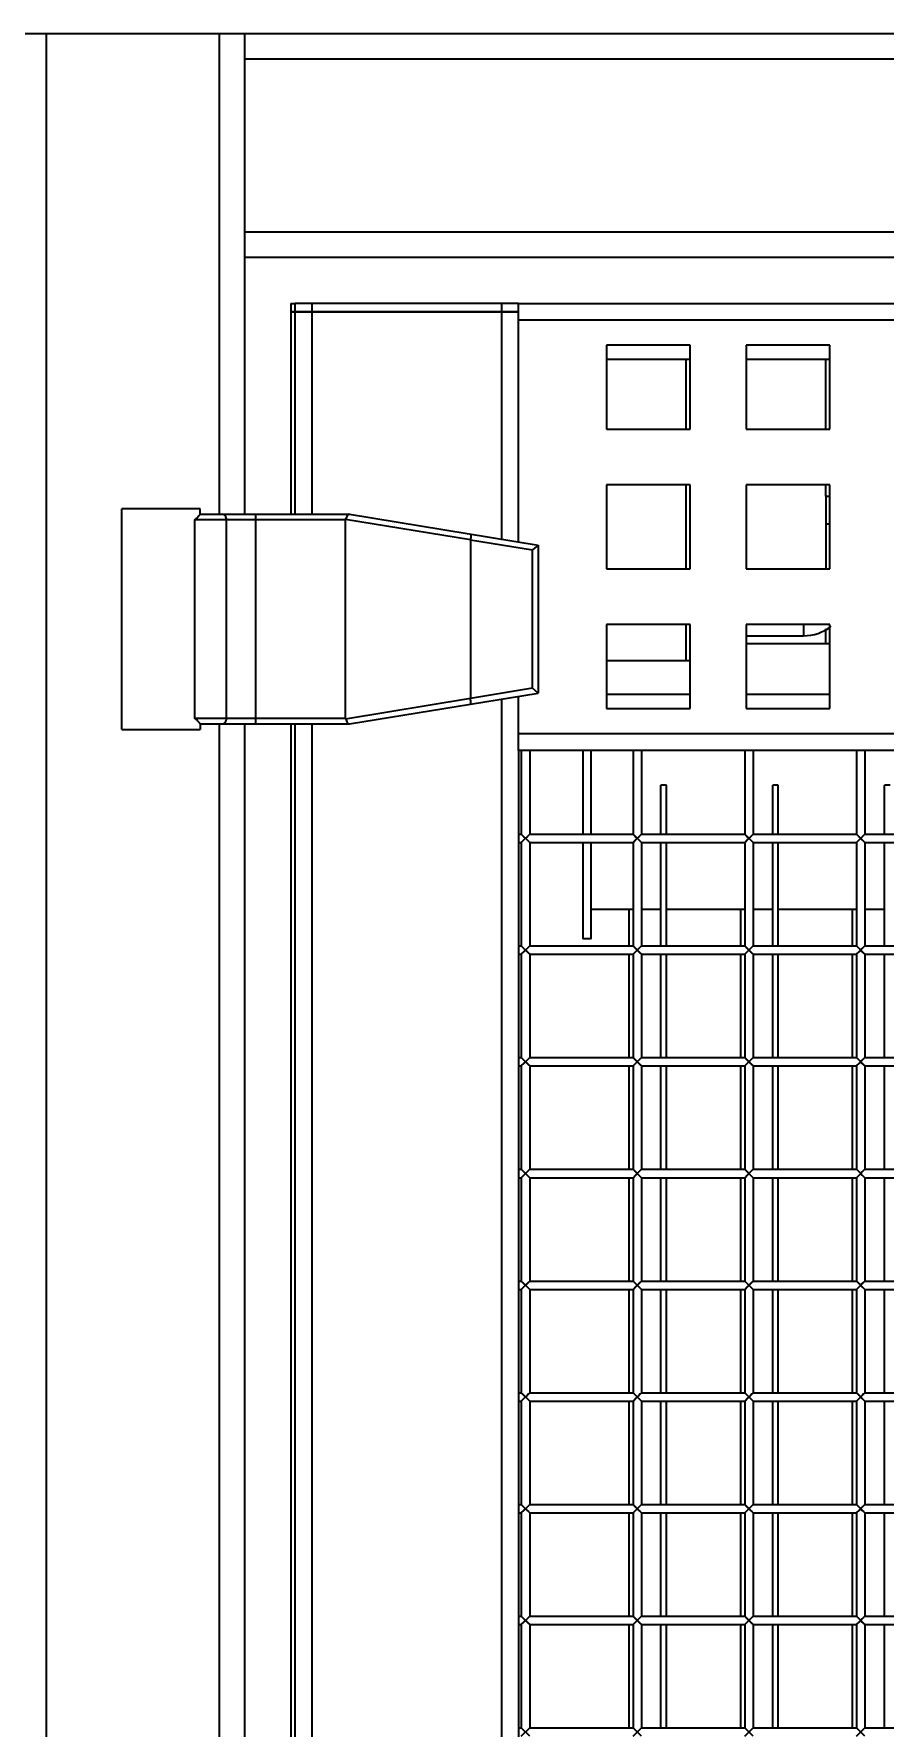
# Model space of a CAD drawing. Header units: millimetres. Extents: x 32496 to 166256, y 3504 to 23939.
# Drawn here: x 43206 to 43511, y 17116 to 17722 of the extents above; entities that cross this region are included whole.
import ezdxf

# ---------------------------------------------------------------- set-up
doc = ezdxf.new("R2010")
doc.units = ezdxf.units.MM
doc.layers.get('0').update_dxf_attribs({"lineweight": 35})

msp = doc.modelspace()

# ---------------------------------------------------------------- linework, layer by layer
at = {"linetype": 'Continuous'}
for p, q in [((52008.64, 17722.349), (40048.64, 17722.349)), ((43210.64, 15203.349), (43210.64, 17722.349)), ((43272.64, 17550.349), (43272.64, 17722.349)), ((43281.64, 17642.349), (43281.64, 17722.349)), ((44204.14, 17713.349), (43281.64, 17713.349)), ((44004.641, 17651.349), (43281.64, 17651.349)), ((43281.64, 17550.349), (43281.64, 17642.349)), ((44008.67, 17642.349), (43281.64, 17642.349)), ((43298.14, 17625.849), (43298.14, 17622.849)), ((43298.14, 17625.849), (43299.64, 17625.849)), ((43298.14, 17622.849), (43298.14, 17550.349)), ((43299.64, 17622.849), (43298.14, 17622.849)), ((43298.14, 17622.849), (43299.64, 17622.849)), ((43299.64, 17622.849), (43299.64, 17625.849)), ((43379.64, 17625.849), (43299.64, 17625.849)), ((43299.64, 17550.349), (43299.64, 17622.849)), ((43379.64, 17622.849), (43299.64, 17622.849)), ((43299.64, 17622.849), (43379.64, 17622.849)), ((43305.64, 17625.849), (43305.64, 17622.849)), ((43305.64, 17622.849), (43305.64, 17550.349)), ((43373.64, 17622.849), (43373.64, 17625.849)), ((43373.64, 17541.467), (43373.64, 17622.849)), ((43379.64, 17540.489), (43379.64, 17625.849)), ((43379.64, 17625.849), (44005.64, 17625.849)), ((44005.64, 17619.849), (43379.64, 17619.849)), ((43411.14, 17610.849), (43411.14, 17580.849)), ((43441.14, 17610.849), (43411.14, 17610.849)), ((43441.14, 17580.849), (43441.14, 17610.849)), ((43461.14, 17610.849), (43461.14, 17580.849)), ((43491.14, 17610.849), (43461.14, 17610.849)), ((43491.14, 17580.849), (43491.14, 17610.849)), ((43411.14, 17605.849), (43441.14, 17605.849)), ((43439.64, 17580.849), (43439.64, 17605.849)), ((43461.14, 17605.849), (43491.14, 17605.849)), ((43489.64, 17580.849), (43489.64, 17605.849)), ((43411.14, 17580.849), (43441.14, 17580.849)), ((43461.14, 17580.849), (43491.14, 17580.849)), ((43411.14, 17560.849), (43411.14, 17530.849)), ((43441.14, 17560.849), (43411.14, 17560.849)), ((43439.64, 17530.849), (43439.64, 17560.849)), ((43441.14, 17530.849), (43441.14, 17560.849)), ((43461.14, 17560.849), (43461.14, 17530.849)), ((43491.14, 17560.849), (43461.14, 17560.849)), ((43489.64, 17556.849), (43489.64, 17560.849)), ((43491.14, 17530.849), (43491.14, 17560.849)), ((43489.64, 17556.849), (43489.64, 17530.849)), ((43489.64, 17556.849), (43491.14, 17556.849)), ((43237.64, 17473.349), (43237.64, 17552.349)), ((43265.64, 17552.349), (43237.64, 17552.349)), ((43263.671, 17548.349), (43263.671, 17477.349)), ((43317.64, 17548.349), (43263.671, 17548.349)), ((43265.64, 17550.348), (43265.64, 17552.349)), ((43265.64, 17550.349), (43319.14, 17550.349)), ((43275.151, 17477.349), (43275.151, 17548.349)), ((43285.463, 17550.349), (43285.463, 17475.349)), ((43317.64, 17548.349), (43317.64, 17477.349)), ((43317.721, 17548.631), (43362.446, 17541.343)), ((43319.14, 17550.349), (43386.64, 17539.349)), ((43491.14, 17546.849), (43489.64, 17546.849)), ((43362.44, 17541.266), (43362.44, 17484.431)), ((43362.44, 17541.266), (43384.64, 17537.648)), ((43386.64, 17539.349), (43384.64, 17537.648)), ((43384.64, 17488.049), (43384.64, 17537.648)), ((43386.64, 17539.349), (43386.64, 17486.349)), ((43411.14, 17530.849), (43441.14, 17530.849)), ((43461.14, 17530.849), (43491.14, 17530.849)), ((43411.14, 17510.849), (43411.14, 17480.849)), ((43441.14, 17510.849), (43411.14, 17510.849)), ((43439.64, 17497.849), (43439.64, 17510.849)), ((43441.14, 17480.849), (43441.14, 17510.849)), ((43461.14, 17510.849), (43461.14, 17480.849)), ((43491.14, 17510.849), (43461.14, 17510.849)), ((43461.14, 17506.849), (43481.64, 17506.849)), ((43481.64, 17510.849), (43481.64, 17506.849)), ((43489.64, 17504.149), (43489.64, 17509.313)), ((43491.14, 17480.849), (43491.14, 17510.849)), ((43461.14, 17504.149), (43491.14, 17504.149)), ((43441.14, 17497.849), (43411.14, 17497.849)), ((43384.64, 17488.049), (43362.44, 17484.431)), ((43386.64, 17486.349), (43384.64, 17488.049)), ((43362.446, 17484.355), (43317.721, 17477.066)), ((43319.14, 17475.349), (43386.64, 17486.349)), ((43373.64, 16841.467), (43373.64, 17484.23)), ((43379.64, 17465.849), (43379.64, 17485.208)), ((43441.14, 17485.849), (43411.14, 17485.849)), ((43491.14, 17485.849), (43461.14, 17485.849)), ((43263.671, 17477.349), (43317.64, 17477.349)), ((43265.64, 17475.349), (43265.64, 17473.349)), ((43265.64, 17475.349), (43319.14, 17475.349)), ((43272.64, 16850.349), (43272.64, 17475.349)), ((43281.64, 16850.349), (43281.64, 17475.349)), ((43298.14, 17475.349), (43298.14, 16850.349)), ((43299.64, 16850.349), (43299.64, 17475.349)), ((43305.64, 17475.349), (43305.64, 16850.349)), ((43411.14, 17480.849), (43441.14, 17480.849)), ((43461.14, 17480.849), (43491.14, 17480.849)), ((43237.64, 17473.349), (43265.64, 17473.349)), ((43379.64, 17471.849), (44005.64, 17471.849)), ((43379.64, 17465.849), (43379.64, 16840.326)), ((44005.64, 17465.849), (43379.64, 17465.849)), ((43380.64, 17465.849), (43380.64, 17435.849)), ((43383.64, 17465.849), (43383.64, 17435.849)), ((43402.64, 17465.849), (43402.64, 17435.849)), ((43405.64, 17435.849), (43405.64, 17465.849)), ((43420.64, 17465.849), (43420.64, 17435.849)), ((43423.64, 17465.849), (43423.64, 17435.849)), ((43460.64, 17465.849), (43460.64, 17435.849)), ((43463.64, 17465.849), (43463.64, 17435.849)), ((43500.64, 17465.849), (43500.64, 17435.849)), ((43503.64, 17465.849), (43503.64, 17435.849)), ((43430.64, 17435.849), (43430.64, 17453.349)), ((43432.64, 17453.349), (43430.64, 17453.349)), ((43432.64, 17435.849), (43432.64, 17453.349)), ((43470.64, 17435.849), (43470.64, 17453.349)), ((43472.64, 17453.349), (43470.64, 17453.349)), ((43472.64, 17435.849), (43472.64, 17453.349)), ((43510.64, 17435.849), (43510.64, 17453.349)), ((43512.64, 17453.349), (43510.64, 17453.349)), ((43379.64, 17435.849), (43380.64, 17435.849)), ((43379.64, 17432.849), (43380.64, 17432.849)), ((43380.64, 17432.849), (43383.64, 17435.849)), ((43383.64, 17432.849), (43380.64, 17435.849)), ((43380.64, 17432.849), (43380.64, 17395.849)), ((43380.756, 17432.965), (43381.55, 17433.759)), ((43381.55, 17433.759), (43382.14, 17434.349)), ((43383.64, 17435.849), (43420.64, 17435.849)), ((43383.64, 17432.849), (43383.64, 17395.849)), ((43383.64, 17432.849), (43420.64, 17432.849)), ((43402.64, 17432.849), (43402.64, 17398.349)), ((43405.64, 17398.349), (43405.64, 17432.849)), ((43420.64, 17432.849), (43423.64, 17435.849)), ((43423.64, 17432.849), (43420.64, 17435.849)), ((43420.64, 17432.849), (43420.64, 17395.849)), ((43420.756, 17432.965), (43421.55, 17433.759)), ((43421.55, 17433.759), (43422.14, 17434.349)), ((43423.64, 17435.849), (43460.64, 17435.849)), ((43423.64, 17432.849), (43423.64, 17395.849)), ((43423.64, 17432.849), (43460.64, 17432.849)), ((43430.64, 17395.849), (43430.64, 17432.849)), ((43432.64, 17395.849), (43432.64, 17432.849)), ((43460.64, 17432.849), (43463.64, 17435.849)), ((43463.64, 17432.849), (43460.64, 17435.849)), ((43460.64, 17432.849), (43460.64, 17395.849)), ((43460.756, 17432.965), (43461.55, 17433.759)), ((43461.55, 17433.759), (43462.14, 17434.349)), ((43463.64, 17435.849), (43500.64, 17435.849)), ((43463.64, 17432.849), (43463.64, 17395.849)), ((43463.64, 17432.849), (43500.64, 17432.849)), ((43470.64, 17395.849), (43470.64, 17432.849)), ((43472.64, 17395.849), (43472.64, 17432.849)), ((43500.64, 17432.849), (43503.64, 17435.849)), ((43503.64, 17432.849), (43500.64, 17435.849)), ((43500.64, 17432.849), (43500.64, 17395.849)), ((43500.756, 17432.965), (43501.55, 17433.759)), ((43501.55, 17433.759), (43502.14, 17434.349)), ((43503.64, 17435.849), (43540.64, 17435.849)), ((43503.64, 17432.849), (43503.64, 17395.849)), ((43503.64, 17432.849), (43540.64, 17432.849)), ((43510.64, 17395.849), (43510.64, 17432.849)), ((43420.64, 17408.849), (43405.64, 17408.849)), ((43419.14, 17408.849), (43419.14, 17395.849)), ((43430.64, 17408.849), (43423.64, 17408.849)), ((43460.64, 17408.849), (43432.64, 17408.849)), ((43459.14, 17408.849), (43459.14, 17395.849)), ((43470.64, 17408.849), (43463.64, 17408.849)), ((43500.64, 17408.849), (43472.64, 17408.849)), ((43499.14, 17408.849), (43499.14, 17395.849)), ((43510.64, 17408.849), (43503.64, 17408.849)), ((43405.64, 17398.349), (43402.64, 17398.349)), ((43379.64, 17395.849), (43380.64, 17395.849)), ((43379.64, 17392.849), (43380.64, 17392.849)), ((43380.64, 17392.849), (43383.64, 17395.849)), ((43383.64, 17392.849), (43380.64, 17395.849)), ((43380.64, 17392.849), (43380.64, 17355.849)), ((43380.756, 17392.965), (43381.55, 17393.759)), ((43381.55, 17393.759), (43382.14, 17394.349)), ((43383.64, 17395.849), (43420.64, 17395.849)), ((43383.64, 17392.849), (43383.64, 17355.849)), ((43383.64, 17392.849), (43420.64, 17392.849)), ((43419.14, 17392.849), (43419.14, 17355.849)), ((43420.64, 17392.849), (43423.64, 17395.849)), ((43423.64, 17392.849), (43420.64, 17395.849)), ((43420.64, 17392.849), (43420.64, 17355.849)), ((43420.756, 17392.965), (43421.55, 17393.759)), ((43421.55, 17393.759), (43422.14, 17394.349)), ((43423.64, 17395.849), (43460.64, 17395.849)), ((43423.64, 17392.849), (43423.64, 17355.849)), ((43423.64, 17392.849), (43460.64, 17392.849)), ((43430.64, 17355.849), (43430.64, 17392.849)), ((43432.64, 17355.849), (43432.64, 17392.849)), ((43459.14, 17392.849), (43459.14, 17355.849)), ((43460.64, 17392.849), (43463.64, 17395.849)), ((43463.64, 17392.849), (43460.64, 17395.849)), ((43460.64, 17392.849), (43460.64, 17355.849)), ((43460.756, 17392.965), (43461.55, 17393.759)), ((43461.55, 17393.759), (43462.14, 17394.349)), ((43463.64, 17395.849), (43500.64, 17395.849)), ((43463.64, 17392.849), (43463.64, 17355.849)), ((43463.64, 17392.849), (43500.64, 17392.849)), ((43470.64, 17355.849), (43470.64, 17392.849)), ((43472.64, 17355.849), (43472.64, 17392.849)), ((43499.14, 17392.849), (43499.14, 17355.849)), ((43500.64, 17392.849), (43503.64, 17395.849)), ((43503.64, 17392.849), (43500.64, 17395.849)), ((43500.64, 17392.849), (43500.64, 17355.849)), ((43500.756, 17392.965), (43501.55, 17393.759)), ((43501.55, 17393.759), (43502.14, 17394.349)), ((43503.64, 17395.849), (43540.64, 17395.849)), ((43503.64, 17392.849), (43503.64, 17355.849)), ((43503.64, 17392.849), (43540.64, 17392.849)), ((43510.64, 17355.849), (43510.64, 17392.849)), ((43379.64, 17355.849), (43380.64, 17355.849)), ((43380.64, 17352.849), (43383.64, 17355.849)), ((43383.64, 17352.849), (43380.64, 17355.849)), ((43380.756, 17352.965), (43381.55, 17353.759)), ((43381.55, 17353.759), (43382.14, 17354.349)), ((43383.64, 17355.849), (43420.64, 17355.849)), ((43420.64, 17352.849), (43423.64, 17355.849)), ((43423.64, 17352.849), (43420.64, 17355.849)), ((43420.756, 17352.965), (43421.55, 17353.759)), ((43421.55, 17353.759), (43422.14, 17354.349)), ((43423.64, 17355.849), (43460.64, 17355.849)), ((43460.64, 17352.849), (43463.64, 17355.849)), ((43463.64, 17352.849), (43460.64, 17355.849)), ((43460.756, 17352.965), (43461.55, 17353.759)), ((43461.55, 17353.759), (43462.14, 17354.349)), ((43463.64, 17355.849), (43500.64, 17355.849)), ((43500.64, 17352.849), (43503.64, 17355.849)), ((43503.64, 17352.849), (43500.64, 17355.849)), ((43500.756, 17352.965), (43501.55, 17353.759)), ((43501.55, 17353.759), (43502.14, 17354.349)), ((43503.64, 17355.849), (43540.64, 17355.849)), ((43379.64, 17352.849), (43380.64, 17352.849)), ((43380.64, 17352.849), (43380.64, 17315.849)), ((43383.64, 17352.849), (43383.64, 17315.849)), ((43383.64, 17352.849), (43420.64, 17352.849)), ((43419.14, 17352.849), (43419.14, 17315.849)), ((43420.64, 17352.849), (43420.64, 17315.849)), ((43423.64, 17352.849), (43423.64, 17315.849)), ((43423.64, 17352.849), (43460.64, 17352.849)), ((43430.64, 17315.849), (43430.64, 17352.849)), ((43432.64, 17315.849), (43432.64, 17352.849)), ((43459.14, 17352.849), (43459.14, 17315.849)), ((43460.64, 17352.849), (43460.64, 17315.849)), ((43463.64, 17352.849), (43463.64, 17315.849)), ((43463.64, 17352.849), (43500.64, 17352.849)), ((43470.64, 17315.849), (43470.64, 17352.849)), ((43472.64, 17315.849), (43472.64, 17352.849)), ((43499.14, 17352.849), (43499.14, 17315.849)), ((43500.64, 17352.849), (43500.64, 17315.849)), ((43503.64, 17352.849), (43503.64, 17315.849)), ((43503.64, 17352.849), (43540.64, 17352.849)), ((43510.64, 17315.849), (43510.64, 17352.849)), ((43379.64, 17315.849), (43380.64, 17315.849)), ((43379.64, 17312.849), (43380.64, 17312.849)), ((43380.64, 17312.849), (43383.64, 17315.849)), ((43383.64, 17312.849), (43380.64, 17315.849)), ((43380.64, 17312.849), (43380.64, 17275.849)), ((43380.756, 17312.965), (43381.55, 17313.759)), ((43381.55, 17313.759), (43382.14, 17314.349)), ((43383.64, 17315.849), (43420.64, 17315.849)), ((43383.64, 17312.849), (43383.64, 17275.849)), ((43383.64, 17312.849), (43420.64, 17312.849)), ((43419.14, 17312.849), (43419.14, 17275.849)), ((43420.64, 17312.849), (43423.64, 17315.849)), ((43423.64, 17312.849), (43420.64, 17315.849)), ((43420.64, 17312.849), (43420.64, 17275.849)), ((43420.756, 17312.965), (43421.55, 17313.759)), ((43421.55, 17313.759), (43422.14, 17314.349)), ((43423.64, 17315.849), (43460.64, 17315.849)), ((43423.64, 17312.849), (43423.64, 17275.849)), ((43423.64, 17312.849), (43460.64, 17312.849)), ((43430.64, 17275.849), (43430.64, 17312.849)), ((43432.64, 17275.849), (43432.64, 17312.849)), ((43459.14, 17312.849), (43459.14, 17275.849)), ((43460.64, 17312.849), (43463.64, 17315.849)), ((43463.64, 17312.849), (43460.64, 17315.849)), ((43460.64, 17312.849), (43460.64, 17275.849)), ((43460.756, 17312.965), (43461.55, 17313.759)), ((43461.55, 17313.759), (43462.14, 17314.349)), ((43463.64, 17315.849), (43500.64, 17315.849)), ((43463.64, 17312.849), (43463.64, 17275.849)), ((43463.64, 17312.849), (43500.64, 17312.849)), ((43470.64, 17275.849), (43470.64, 17312.849)), ((43472.64, 17275.849), (43472.64, 17312.849)), ((43499.14, 17312.849), (43499.14, 17275.849)), ((43500.64, 17312.849), (43503.64, 17315.849)), ((43503.64, 17312.849), (43500.64, 17315.849)), ((43500.64, 17312.849), (43500.64, 17275.849)), ((43500.756, 17312.965), (43501.55, 17313.759)), ((43501.55, 17313.759), (43502.14, 17314.349)), ((43503.64, 17315.849), (43540.64, 17315.849)), ((43503.64, 17312.849), (43503.64, 17275.849)), ((43503.64, 17312.849), (43540.64, 17312.849)), ((43510.64, 17275.849), (43510.64, 17312.849)), ((43379.64, 17275.849), (43380.64, 17275.849)), ((43380.64, 17272.849), (43383.64, 17275.849)), ((43383.64, 17272.849), (43380.64, 17275.849)), ((43383.64, 17275.849), (43420.64, 17275.849)), ((43420.64, 17272.849), (43423.64, 17275.849)), ((43423.64, 17272.849), (43420.64, 17275.849)), ((43423.64, 17275.849), (43460.64, 17275.849)), ((43460.64, 17272.849), (43463.64, 17275.849)), ((43463.64, 17272.849), (43460.64, 17275.849)), ((43463.64, 17275.849), (43500.64, 17275.849)), ((43500.64, 17272.849), (43503.64, 17275.849)), ((43503.64, 17272.849), (43500.64, 17275.849)), ((43503.64, 17275.849), (43540.64, 17275.849)), ((43379.64, 17272.849), (43380.64, 17272.849)), ((43380.64, 17272.849), (43380.64, 17235.849)), ((43380.756, 17272.965), (43381.55, 17273.759)), ((43381.55, 17273.759), (43382.14, 17274.349)), ((43383.64, 17272.849), (43383.64, 17235.849)), ((43383.64, 17272.849), (43420.64, 17272.849)), ((43419.14, 17272.849), (43419.14, 17235.849)), ((43420.64, 17272.849), (43420.64, 17235.849)), ((43420.756, 17272.965), (43421.55, 17273.759)), ((43421.55, 17273.759), (43422.14, 17274.349)), ((43423.64, 17272.849), (43423.64, 17235.849)), ((43423.64, 17272.849), (43460.64, 17272.849)), ((43430.64, 17235.849), (43430.64, 17272.849)), ((43432.64, 17235.849), (43432.64, 17272.849)), ((43459.14, 17272.849), (43459.14, 17235.849)), ((43460.64, 17272.849), (43460.64, 17235.849)), ((43460.756, 17272.965), (43461.55, 17273.759)), ((43461.55, 17273.759), (43462.14, 17274.349)), ((43463.64, 17272.849), (43463.64, 17235.849)), ((43463.64, 17272.849), (43500.64, 17272.849)), ((43470.64, 17235.849), (43470.64, 17272.849)), ((43472.64, 17235.849), (43472.64, 17272.849)), ((43499.14, 17272.849), (43499.14, 17235.849)), ((43500.64, 17272.849), (43500.64, 17235.849)), ((43500.756, 17272.965), (43501.55, 17273.759)), ((43501.55, 17273.759), (43502.14, 17274.349)), ((43503.64, 17272.849), (43503.64, 17235.849)), ((43503.64, 17272.849), (43540.64, 17272.849)), ((43510.64, 17235.849), (43510.64, 17272.849)), ((43379.64, 17235.849), (43380.64, 17235.849)), ((43379.64, 17232.849), (43380.64, 17232.849)), ((43380.64, 17232.849), (43383.64, 17235.849)), ((43383.64, 17232.849), (43380.64, 17235.849)), ((43380.64, 17232.849), (43380.64, 17195.849)), ((43380.756, 17232.965), (43381.55, 17233.759)), ((43381.55, 17233.759), (43382.14, 17234.349)), ((43383.64, 17235.849), (43420.64, 17235.849)), ((43383.64, 17232.849), (43383.64, 17195.849)), ((43383.64, 17232.849), (43420.64, 17232.849)), ((43419.14, 17232.849), (43419.14, 17195.849)), ((43420.64, 17232.849), (43423.64, 17235.849)), ((43423.64, 17232.849), (43420.64, 17235.849)), ((43420.64, 17232.849), (43420.64, 17195.849)), ((43420.756, 17232.965), (43421.55, 17233.759)), ((43421.55, 17233.759), (43422.14, 17234.349)), ((43423.64, 17235.849), (43460.64, 17235.849)), ((43423.64, 17232.849), (43423.64, 17195.849)), ((43423.64, 17232.849), (43460.64, 17232.849)), ((43430.64, 17195.849), (43430.64, 17232.849)), ((43432.64, 17195.849), (43432.64, 17232.849)), ((43459.14, 17232.849), (43459.14, 17195.849)), ((43460.64, 17232.849), (43463.64, 17235.849)), ((43463.64, 17232.849), (43460.64, 17235.849)), ((43460.64, 17232.849), (43460.64, 17195.849)), ((43460.756, 17232.965), (43461.55, 17233.759)), ((43461.55, 17233.759), (43462.14, 17234.349)), ((43463.64, 17235.849), (43500.64, 17235.849)), ((43463.64, 17232.849), (43463.64, 17195.849)), ((43463.64, 17232.849), (43500.64, 17232.849)), ((43470.64, 17195.849), (43470.64, 17232.849)), ((43472.64, 17195.849), (43472.64, 17232.849)), ((43499.14, 17232.849), (43499.14, 17195.849)), ((43500.64, 17232.849), (43503.64, 17235.849)), ((43503.64, 17232.849), (43500.64, 17235.849)), ((43500.64, 17232.849), (43500.64, 17195.849)), ((43500.756, 17232.965), (43501.55, 17233.759)), ((43501.55, 17233.759), (43502.14, 17234.349)), ((43503.64, 17235.849), (43540.64, 17235.849)), ((43503.64, 17232.849), (43503.64, 17195.849)), ((43503.64, 17232.849), (43540.64, 17232.849)), ((43510.64, 17195.849), (43510.64, 17232.849)), ((43379.64, 17195.849), (43380.64, 17195.849)), ((43379.64, 17192.849), (43380.64, 17192.849)), ((43380.64, 17192.849), (43383.64, 17195.849)), ((43383.64, 17192.849), (43380.64, 17195.849)), ((43380.64, 17192.849), (43380.64, 17155.849)), ((43380.756, 17192.965), (43381.55, 17193.759)), ((43381.55, 17193.759), (43382.14, 17194.349)), ((43383.64, 17195.849), (43420.64, 17195.849)), ((43383.64, 17192.849), (43383.64, 17155.849)), ((43383.64, 17192.849), (43420.64, 17192.849)), ((43419.14, 17192.849), (43419.14, 17155.849)), ((43420.64, 17192.849), (43423.64, 17195.849)), ((43423.64, 17192.849), (43420.64, 17195.849)), ((43420.64, 17192.849), (43420.64, 17155.849)), ((43420.756, 17192.965), (43421.55, 17193.759)), ((43421.55, 17193.759), (43422.14, 17194.349)), ((43423.64, 17195.849), (43460.64, 17195.849)), ((43423.64, 17192.849), (43423.64, 17155.849)), ((43423.64, 17192.849), (43460.64, 17192.849)), ((43430.64, 17155.849), (43430.64, 17192.849)), ((43432.64, 17155.849), (43432.64, 17192.849)), ((43459.14, 17192.849), (43459.14, 17155.849)), ((43460.64, 17192.849), (43463.64, 17195.849)), ((43463.64, 17192.849), (43460.64, 17195.849)), ((43460.64, 17192.849), (43460.64, 17155.849)), ((43460.756, 17192.965), (43461.55, 17193.759)), ((43461.55, 17193.759), (43462.14, 17194.349)), ((43463.64, 17195.849), (43500.64, 17195.849)), ((43463.64, 17192.849), (43463.64, 17155.849)), ((43463.64, 17192.849), (43500.64, 17192.849)), ((43470.64, 17155.849), (43470.64, 17192.849)), ((43472.64, 17155.849), (43472.64, 17192.849)), ((43499.14, 17192.849), (43499.14, 17155.849)), ((43500.64, 17192.849), (43503.64, 17195.849)), ((43503.64, 17192.849), (43500.64, 17195.849)), ((43500.64, 17192.849), (43500.64, 17155.849)), ((43500.756, 17192.965), (43501.55, 17193.759)), ((43501.55, 17193.759), (43502.14, 17194.349)), ((43503.64, 17195.849), (43540.64, 17195.849)), ((43503.64, 17192.849), (43503.64, 17155.849)), ((43503.64, 17192.849), (43540.64, 17192.849)), ((43510.64, 17155.849), (43510.64, 17192.849)), ((43379.64, 17155.849), (43380.64, 17155.849)), ((43380.64, 17152.849), (43383.64, 17155.849)), ((43383.64, 17152.849), (43380.64, 17155.849)), ((43380.756, 17152.965), (43381.55, 17153.759)), ((43381.55, 17153.759), (43382.14, 17154.349)), ((43383.64, 17155.849), (43420.64, 17155.849)), ((43420.64, 17152.849), (43423.64, 17155.849)), ((43423.64, 17152.849), (43420.64, 17155.849)), ((43420.756, 17152.965), (43421.55, 17153.759)), ((43421.55, 17153.759), (43422.14, 17154.349)), ((43423.64, 17155.849), (43460.64, 17155.849)), ((43460.64, 17152.849), (43463.64, 17155.849)), ((43463.64, 17152.849), (43460.64, 17155.849)), ((43460.756, 17152.965), (43461.55, 17153.759)), ((43461.55, 17153.759), (43462.14, 17154.349)), ((43463.64, 17155.849), (43500.64, 17155.849)), ((43500.64, 17152.849), (43503.64, 17155.849)), ((43503.64, 17152.849), (43500.64, 17155.849)), ((43500.756, 17152.965), (43501.55, 17153.759)), ((43501.55, 17153.759), (43502.14, 17154.349)), ((43503.64, 17155.849), (43540.64, 17155.849)), ((43379.64, 17152.849), (43380.64, 17152.849)), ((43380.64, 17152.849), (43380.64, 17115.849)), ((43383.64, 17152.849), (43383.64, 17115.849)), ((43383.64, 17152.849), (43420.64, 17152.849)), ((43419.14, 17152.849), (43419.14, 17115.849)), ((43420.64, 17152.849), (43420.64, 17115.849)), ((43423.64, 17152.849), (43423.64, 17115.849)), ((43423.64, 17152.849), (43460.64, 17152.849)), ((43430.64, 17115.849), (43430.64, 17152.849)), ((43432.64, 17115.849), (43432.64, 17152.849)), ((43459.14, 17152.849), (43459.14, 17115.849)), ((43460.64, 17152.849), (43460.64, 17115.849)), ((43463.64, 17152.849), (43463.64, 17115.849)), ((43463.64, 17152.849), (43500.64, 17152.849)), ((43470.64, 17115.849), (43470.64, 17152.849)), ((43472.64, 17115.849), (43472.64, 17152.849)), ((43499.14, 17152.849), (43499.14, 17115.849)), ((43500.64, 17152.849), (43500.64, 17115.849)), ((43503.64, 17152.849), (43503.64, 17115.849)), ((43503.64, 17152.849), (43540.64, 17152.849)), ((43510.64, 17115.849), (43510.64, 17152.849)), ((43379.64, 17115.849), (43380.64, 17115.849)), ((43380.64, 17112.849), (43383.64, 17115.849)), ((43383.64, 17112.849), (43380.64, 17115.849)), ((43383.64, 17115.849), (43420.64, 17115.849)), ((43420.64, 17112.849), (43423.64, 17115.849)), ((43423.64, 17112.849), (43420.64, 17115.849)), ((43423.64, 17115.849), (43460.64, 17115.849)), ((43460.64, 17112.849), (43463.64, 17115.849)), ((43463.64, 17112.849), (43460.64, 17115.849)), ((43463.64, 17115.849), (43500.64, 17115.849)), ((43500.64, 17112.849), (43503.64, 17115.849)), ((43503.64, 17112.849), (43500.64, 17115.849)), ((43503.64, 17115.849), (43540.64, 17115.849))]:
    msp.add_line(p, q, dxfattribs=at)
for points in [[(43382.14, 17434.349), (43381.553, 17434.936), (43381.077, 17435.411)], [(43383.524, 17435.733), (43383.209, 17435.418), (43382.72, 17434.928), (43382.14, 17434.349)], [(43382.14, 17434.349), (43382.731, 17433.758), (43383.2, 17433.288), (43383.64, 17432.849)], [(43422.14, 17434.349), (43421.553, 17434.936), (43421.077, 17435.411)], [(43423.524, 17435.733), (43423.209, 17435.418), (43422.72, 17434.929), (43422.14, 17434.349)], [(43422.14, 17434.349), (43422.731, 17433.758), (43423.2, 17433.288), (43423.64, 17432.849)], [(43462.14, 17434.349), (43461.553, 17434.936), (43461.077, 17435.411)], [(43463.524, 17435.733), (43463.209, 17435.418), (43462.72, 17434.929), (43462.14, 17434.349)], [(43462.14, 17434.349), (43462.731, 17433.758), (43463.2, 17433.288), (43463.64, 17432.849)], [(43502.14, 17434.349), (43501.553, 17434.936), (43501.077, 17435.411)], [(43503.524, 17435.733), (43503.209, 17435.418), (43502.72, 17434.929), (43502.14, 17434.349)], [(43502.14, 17434.349), (43502.731, 17433.758), (43503.2, 17433.288), (43503.64, 17432.849)], [(43382.14, 17394.349), (43381.553, 17394.936), (43381.077, 17395.411)], [(43383.524, 17395.733), (43383.209, 17395.418), (43382.72, 17394.928), (43382.14, 17394.349)], [(43382.14, 17394.349), (43382.731, 17393.758), (43383.2, 17393.288), (43383.64, 17392.849)], [(43422.14, 17394.349), (43421.553, 17394.936), (43421.077, 17395.411)], [(43423.524, 17395.733), (43423.209, 17395.418), (43422.72, 17394.929), (43422.14, 17394.349)], [(43422.14, 17394.349), (43422.731, 17393.758), (43423.2, 17393.288), (43423.64, 17392.849)], [(43462.14, 17394.349), (43461.553, 17394.936), (43461.077, 17395.411)], [(43463.524, 17395.733), (43463.209, 17395.418), (43462.72, 17394.929), (43462.14, 17394.349)], [(43462.14, 17394.349), (43462.731, 17393.758), (43463.2, 17393.288), (43463.64, 17392.849)], [(43502.14, 17394.349), (43501.553, 17394.936), (43501.077, 17395.411)], [(43503.524, 17395.733), (43503.209, 17395.418), (43502.72, 17394.929), (43502.14, 17394.349)], [(43502.14, 17394.349), (43502.731, 17393.758), (43503.2, 17393.288), (43503.64, 17392.849)], [(43382.14, 17354.349), (43381.553, 17354.936), (43381.077, 17355.411)], [(43383.524, 17355.733), (43383.209, 17355.418), (43382.72, 17354.928), (43382.14, 17354.349)], [(43382.14, 17354.349), (43382.731, 17353.758), (43383.2, 17353.288), (43383.64, 17352.849)], [(43422.14, 17354.349), (43421.553, 17354.936), (43421.077, 17355.411)], [(43423.524, 17355.733), (43423.209, 17355.418), (43422.72, 17354.929), (43422.14, 17354.349)], [(43422.14, 17354.349), (43422.731, 17353.758), (43423.2, 17353.288), (43423.64, 17352.849)], [(43462.14, 17354.349), (43461.553, 17354.936), (43461.077, 17355.411)], [(43463.524, 17355.733), (43463.209, 17355.418), (43462.72, 17354.929), (43462.14, 17354.349)], [(43462.14, 17354.349), (43462.731, 17353.758), (43463.2, 17353.288), (43463.64, 17352.849)], [(43502.14, 17354.349), (43501.553, 17354.936), (43501.077, 17355.411)], [(43503.524, 17355.733), (43503.209, 17355.418), (43502.72, 17354.929), (43502.14, 17354.349)], [(43502.14, 17354.349), (43502.731, 17353.758), (43503.2, 17353.288), (43503.64, 17352.849)], [(43382.14, 17314.349), (43381.553, 17314.936), (43381.077, 17315.411)], [(43383.524, 17315.733), (43383.209, 17315.418), (43382.72, 17314.928), (43382.14, 17314.349)], [(43382.14, 17314.349), (43382.731, 17313.758), (43383.2, 17313.288), (43383.64, 17312.849)], [(43422.14, 17314.349), (43421.553, 17314.936), (43421.077, 17315.411)], [(43423.524, 17315.733), (43423.209, 17315.418), (43422.72, 17314.929), (43422.14, 17314.349)], [(43422.14, 17314.349), (43422.731, 17313.758), (43423.2, 17313.288), (43423.64, 17312.849)], [(43462.14, 17314.349), (43461.553, 17314.936), (43461.077, 17315.411)], [(43463.524, 17315.733), (43463.209, 17315.418), (43462.72, 17314.929), (43462.14, 17314.349)], [(43462.14, 17314.349), (43462.731, 17313.758), (43463.2, 17313.288), (43463.64, 17312.849)], [(43502.14, 17314.349), (43501.553, 17314.936), (43501.077, 17315.411)], [(43503.524, 17315.733), (43503.209, 17315.418), (43502.72, 17314.929), (43502.14, 17314.349)], [(43502.14, 17314.349), (43502.731, 17313.758), (43503.2, 17313.288), (43503.64, 17312.849)], [(43382.14, 17274.349), (43381.553, 17274.936), (43381.077, 17275.411)], [(43383.524, 17275.733), (43383.209, 17275.418), (43382.72, 17274.928), (43382.14, 17274.349)], [(43422.14, 17274.349), (43421.553, 17274.936), (43421.077, 17275.411)], [(43423.524, 17275.733), (43423.209, 17275.418), (43422.72, 17274.929), (43422.14, 17274.349)], [(43462.14, 17274.349), (43461.553, 17274.936), (43461.077, 17275.411)], [(43463.524, 17275.733), (43463.209, 17275.418), (43462.72, 17274.929), (43462.14, 17274.349)], [(43502.14, 17274.349), (43501.553, 17274.936), (43501.077, 17275.411)], [(43503.524, 17275.733), (43503.209, 17275.418), (43502.72, 17274.929), (43502.14, 17274.349)], [(43382.14, 17274.349), (43382.731, 17273.758), (43383.2, 17273.288), (43383.64, 17272.849)], [(43422.14, 17274.349), (43422.731, 17273.758), (43423.2, 17273.288), (43423.64, 17272.849)], [(43462.14, 17274.349), (43462.731, 17273.758), (43463.2, 17273.288), (43463.64, 17272.849)], [(43502.14, 17274.349), (43502.731, 17273.758), (43503.2, 17273.288), (43503.64, 17272.849)], [(43382.14, 17234.349), (43381.553, 17234.936), (43381.077, 17235.411)], [(43383.524, 17235.733), (43383.209, 17235.418), (43382.72, 17234.928), (43382.14, 17234.349)], [(43382.14, 17234.349), (43382.731, 17233.758), (43383.2, 17233.288), (43383.64, 17232.849)], [(43422.14, 17234.349), (43421.553, 17234.936), (43421.077, 17235.411)], [(43423.524, 17235.733), (43423.209, 17235.418), (43422.72, 17234.929), (43422.14, 17234.349)], [(43422.14, 17234.349), (43422.731, 17233.758), (43423.2, 17233.288), (43423.64, 17232.849)], [(43462.14, 17234.349), (43461.553, 17234.936), (43461.077, 17235.411)], [(43463.524, 17235.733), (43463.209, 17235.418), (43462.72, 17234.929), (43462.14, 17234.349)], [(43462.14, 17234.349), (43462.731, 17233.758), (43463.2, 17233.288), (43463.64, 17232.849)], [(43502.14, 17234.349), (43501.553, 17234.936), (43501.077, 17235.411)], [(43503.524, 17235.733), (43503.209, 17235.418), (43502.72, 17234.929), (43502.14, 17234.349)], [(43502.14, 17234.349), (43502.731, 17233.758), (43503.2, 17233.288), (43503.64, 17232.849)], [(43382.14, 17194.349), (43381.553, 17194.936), (43381.077, 17195.411)], [(43383.524, 17195.733), (43383.209, 17195.418), (43382.72, 17194.928), (43382.14, 17194.349)], [(43382.14, 17194.349), (43382.731, 17193.758), (43383.2, 17193.288), (43383.64, 17192.849)], [(43422.14, 17194.349), (43421.553, 17194.936), (43421.077, 17195.411)], [(43423.524, 17195.733), (43423.209, 17195.418), (43422.72, 17194.929), (43422.14, 17194.349)], [(43422.14, 17194.349), (43422.731, 17193.758), (43423.2, 17193.288), (43423.64, 17192.849)], [(43462.14, 17194.349), (43461.553, 17194.936), (43461.077, 17195.411)], [(43463.524, 17195.733), (43463.209, 17195.418), (43462.72, 17194.929), (43462.14, 17194.349)], [(43462.14, 17194.349), (43462.731, 17193.758), (43463.2, 17193.288), (43463.64, 17192.849)], [(43502.14, 17194.349), (43501.553, 17194.936), (43501.077, 17195.411)], [(43503.524, 17195.733), (43503.209, 17195.418), (43502.72, 17194.929), (43502.14, 17194.349)], [(43502.14, 17194.349), (43502.731, 17193.758), (43503.2, 17193.288), (43503.64, 17192.849)], [(43382.14, 17154.349), (43381.553, 17154.936), (43381.077, 17155.411)], [(43383.524, 17155.733), (43383.209, 17155.418), (43382.72, 17154.928), (43382.14, 17154.349)], [(43382.14, 17154.349), (43382.731, 17153.758), (43383.2, 17153.288), (43383.64, 17152.849)], [(43422.14, 17154.349), (43421.553, 17154.936), (43421.077, 17155.411)], [(43423.524, 17155.733), (43423.209, 17155.418), (43422.72, 17154.929), (43422.14, 17154.349)], [(43422.14, 17154.349), (43422.731, 17153.758), (43423.2, 17153.288), (43423.64, 17152.849)], [(43462.14, 17154.349), (43461.553, 17154.936), (43461.077, 17155.411)], [(43463.524, 17155.733), (43463.209, 17155.418), (43462.72, 17154.929), (43462.14, 17154.349)], [(43462.14, 17154.349), (43462.731, 17153.758), (43463.2, 17153.288), (43463.64, 17152.849)], [(43502.14, 17154.349), (43501.553, 17154.936), (43501.077, 17155.411)], [(43503.524, 17155.733), (43503.209, 17155.418), (43502.72, 17154.929), (43502.14, 17154.349)], [(43502.14, 17154.349), (43502.731, 17153.758), (43503.2, 17153.288), (43503.64, 17152.849)]]:
    msp.add_lwpolyline(points, dxfattribs=at)
msp.add_arc((43481.64, 17522.849), 16, 270, 308.250614, dxfattribs=at)
for centre, major_axis, ratio, start_param, end_param in [((43325.785, 17548.349), (8.145, 0), 0.2455357, 2.9998821, 3.1415927), ((43370.585, 17539.939), (8.138, -1.411), 0.2419381, -3.1380278, -3.0996653), ((43370.585, 17485.759), (8.138, 1.411), 0.2419381, 3.0996653, 3.1380278), ((43325.785, 17477.349), (8.145, 0), 0.2455357, -3.1415927, -2.9998821)]:
    msp.add_ellipse(centre, major_axis=major_axis, ratio=ratio, start_param=start_param, end_param=end_param, dxfattribs=at)
for points, knots in [([(43263.671, 17548.349), (43263.821, 17548.46), (43264.104, 17548.68), (43264.493, 17549.016), (43264.828, 17549.336), (43265.107, 17549.632), (43265.302, 17549.862), (43265.428, 17550.025), (43265.502, 17550.126), (43265.56, 17550.211), (43265.598, 17550.271), (43265.619, 17550.308), (43265.63, 17550.327), (43265.636, 17550.34), (43265.64, 17550.346), (43265.64, 17550.348)], [0, 0, 0, 0, 0.1982754, 0.3806938, 0.5455653, 0.6907758, 0.8134789, 0.8652438, 0.9098414, 0.9465551, 0.9745353, 0.984937, 0.9927617, 0.9978387, 1, 1, 1, 1]), ([(43275.151, 17548.349), (43275.151, 17548.607), (43275.065, 17549.12), (43274.693, 17549.782), (43274.123, 17550.238), (43273.657, 17550.349), (43273.432, 17550.349)], [0, 0, 0, 0, 0.2672147, 0.5246358, 0.7676565, 1, 1, 1, 1]), ([(43318.994, 17550.349), (43318.923, 17550.349), (43318.785, 17550.336), (43318.596, 17550.24), (43318.449, 17550.075), (43318.263, 17549.761), (43318.045, 17549.262), (43317.847, 17548.847), (43317.721, 17548.631)], [0, 0, 0, 0, 0.0954914, 0.1815719, 0.2751296, 0.3866593, 0.6670272, 1, 1, 1, 1]), ([(43362.52, 17543.279), (43362.539, 17543.276), (43362.56, 17543.237), (43362.575, 17543.184), (43362.591, 17543.085), (43362.598, 17542.923), (43362.593, 17542.575), (43362.546, 17542.04), (43362.485, 17541.588), (43362.446, 17541.343)], [0, 0, 0, 0, 0.0295837, 0.0551746, 0.0889134, 0.1806036, 0.3027047, 0.6210402, 1, 1, 1, 1]), ([(43362.52, 17482.418), (43362.539, 17482.421), (43362.56, 17482.46), (43362.575, 17482.514), (43362.591, 17482.612), (43362.598, 17482.774), (43362.593, 17483.123), (43362.546, 17483.657), (43362.485, 17484.11), (43362.446, 17484.355)], [0, 0, 0, 0, 0.0295836, 0.0551744, 0.0889133, 0.1806036, 0.3027047, 0.6210402, 1, 1, 1, 1]), ([(43265.64, 17475.349), (43265.64, 17475.351), (43265.636, 17475.357), (43265.63, 17475.37), (43265.619, 17475.389), (43265.598, 17475.427), (43265.56, 17475.486), (43265.502, 17475.571), (43265.428, 17475.673), (43265.302, 17475.835), (43265.107, 17476.065), (43264.828, 17476.361), (43264.493, 17476.682), (43264.104, 17477.018), (43263.821, 17477.238), (43263.671, 17477.349)], [0, 0, 0, 0, 0.0021613, 0.0072383, 0.015063, 0.0254647, 0.0534449, 0.0901586, 0.1347562, 0.1865211, 0.3092242, 0.4544347, 0.6193062, 0.8017246, 1, 1, 1, 1]), ([(43273.432, 17475.349), (43273.657, 17475.349), (43274.123, 17475.459), (43274.693, 17475.915), (43275.065, 17476.577), (43275.151, 17477.09), (43275.151, 17477.349)], [0, 0, 0, 0, 0.2323435, 0.4753642, 0.7327853, 1, 1, 1, 1]), ([(43317.721, 17477.066), (43317.847, 17476.85), (43318.045, 17476.435), (43318.263, 17475.936), (43318.449, 17475.623), (43318.596, 17475.457), (43318.785, 17475.361), (43318.923, 17475.349), (43318.994, 17475.349)], [0, 0, 0, 0, 0.3329422, 0.6133216, 0.7248572, 0.8184096, 0.904497, 1, 1, 1, 1])]:
    msp.add_open_spline(points, degree=3, knots=knots, dxfattribs=at)

doc.saveas('drawing.dxf')
